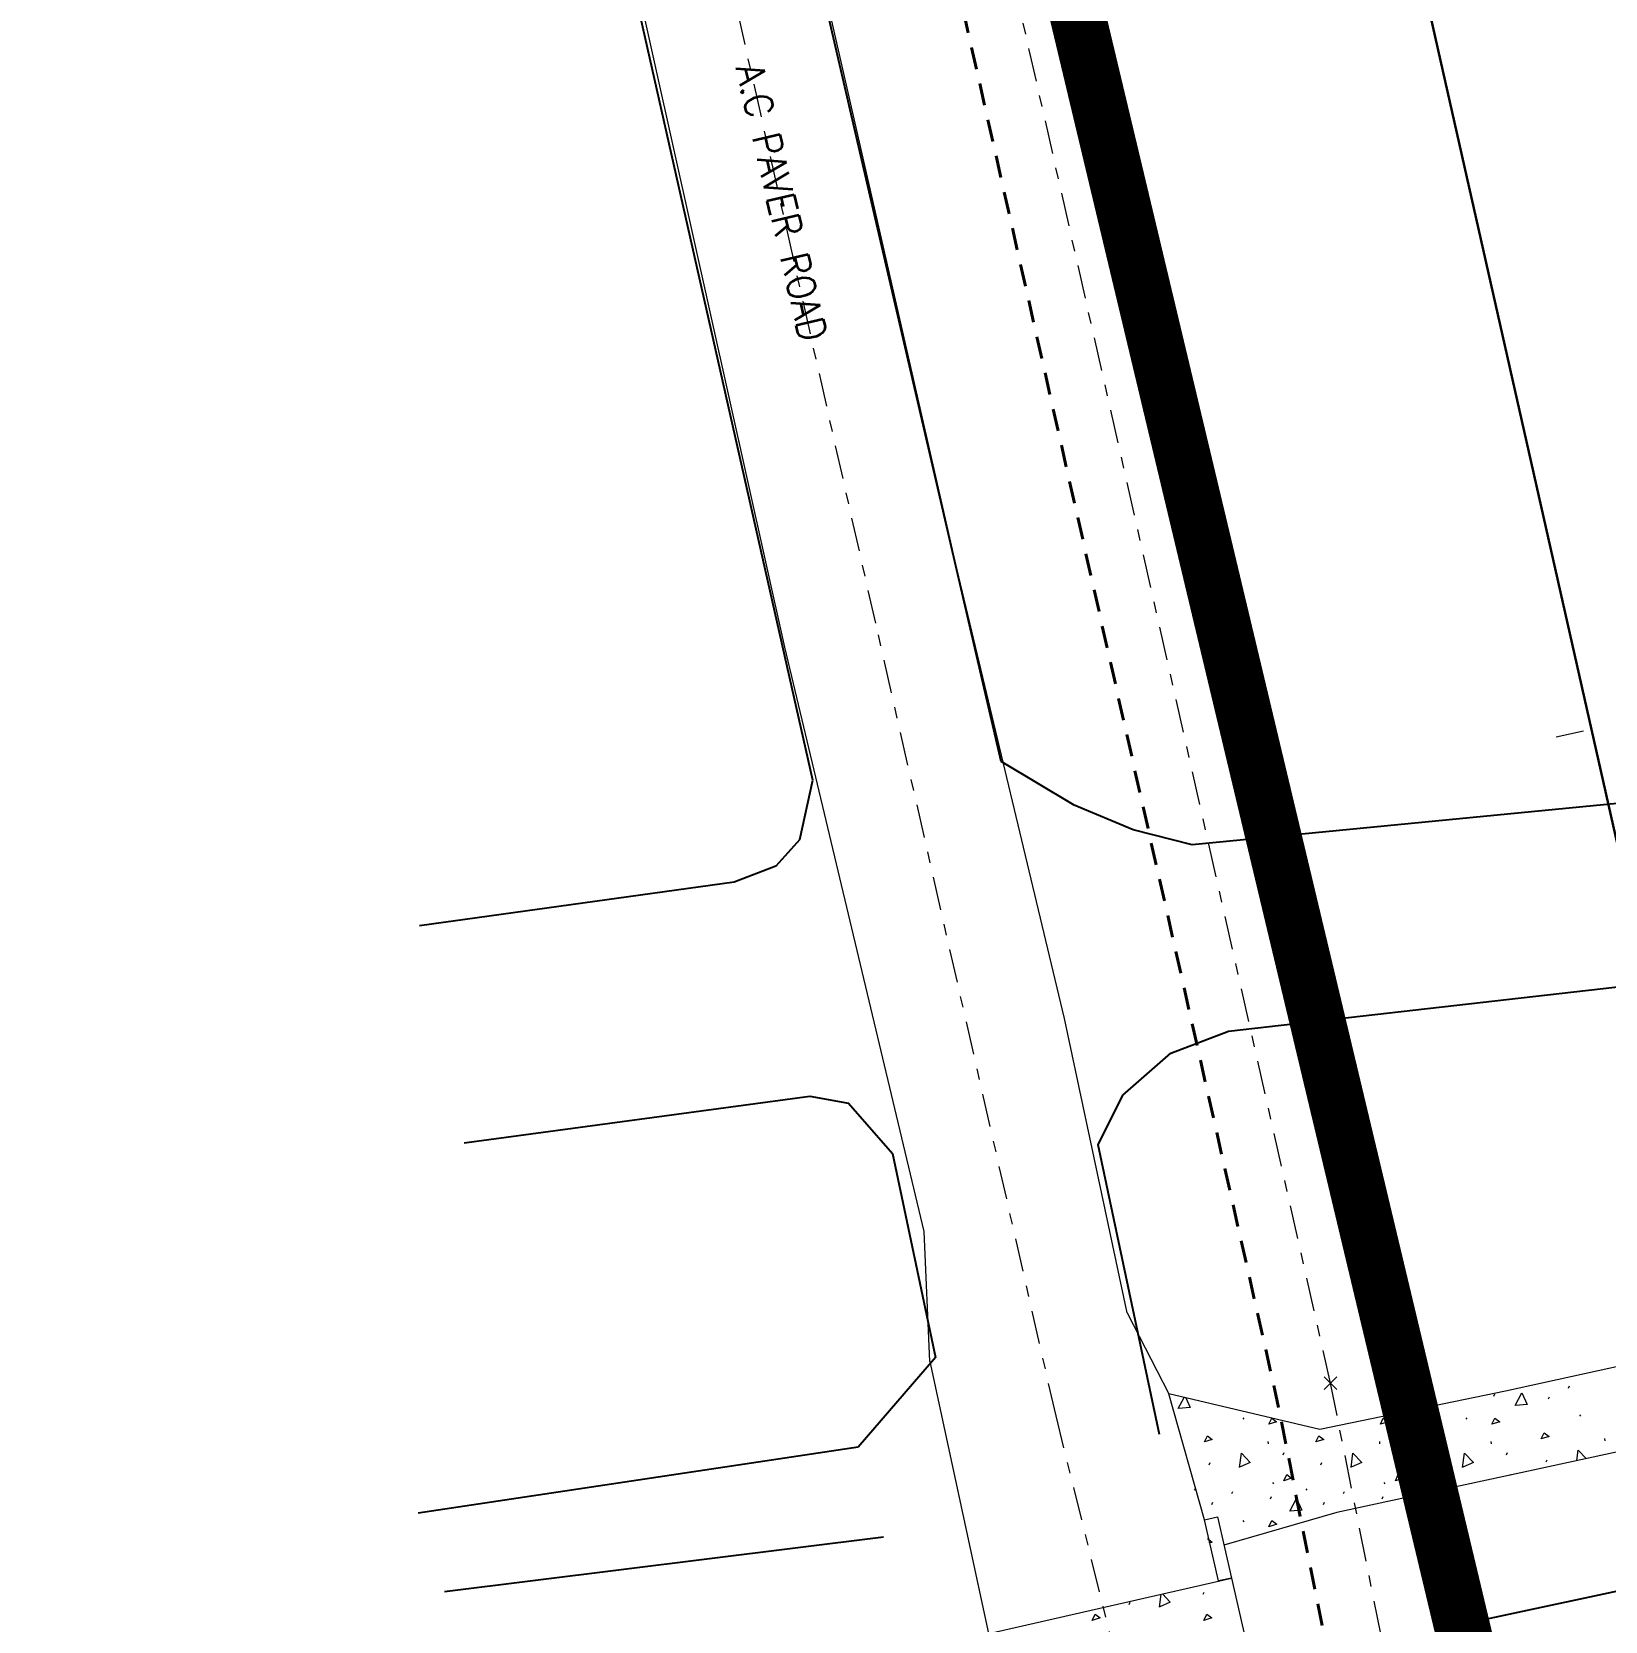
# Model space of a CAD drawing. Header units: metres. Extents: x -703672 to 3951284, y -4124475 to 4104628.
# Drawn here: x 327900.3 to 327956.7, y 4102874.4 to 4102931.3 of the extents above; entities that cross this region are included whole.
import ezdxf
from ezdxf.enums import TextEntityAlignment as Align

# ---------------------------------------------------------------- set-up
doc = ezdxf.new("R2010")
doc.units = ezdxf.units.M
doc.header["$MEASUREMENT"] = 0
doc.linetypes.add('DGN Style 2', pattern=[1.3283826688107345, 0.7970296012864407, -0.5313530675242938])
doc.linetypes.add('DGN Style 7', pattern=[2.6567653376214695, 1.195544401929661, -0.5313530675242938, 0.3985148006432204, -0.5313530675242938])
for name, color, linetype, lineweight in [('C-ALGN-STAT1', 8, 'Continuous', 0), ('C-ANNO-TEXT', 7, 'Continuous', 25), ('C-PADS-OTLN', 9, 'Continuous', 30), ('C-PROP-BASE', 2, 'CONLMT', 0), ('C-PROP-CONS(Alpha)', 7, 'DGN Style 2', 40), ('V-ANNO-PATT', 9, 'Continuous', 0), ('V-BRDG-DECK', 4, 'Continuous', 0), ('V-ROAD-ASPH', 9, 'Continuous', 0), ('V-ROAD-CNTR', 251, 'DGN Style 7', 0), ('V-SITE-WALK', 7, 'Continuous', 0)]:
    doc.layers.add(name, color=color, linetype=linetype, lineweight=lineweight)
doc.layers.add('ra', color=7, linetype='Continuous')
doc.styles.add('Style-STANDARD', font='STANDARD.shx')
doc.linetypes.add('CONLMT', pattern='A,0.10417,-0.00902625,[2,dgnlstyle-tsaec.shx,S=4.133597883597883e-05,R=0,X=0,Y=0],-0.00902625', length=0.1222225)

msp = doc.modelspace()

# ---------------------------------------------------------------- linework, layer by layer
at = {"layer": 'C-ALGN-STAT1', "transparency": 33554661, "flags": 128}
msp.add_lwpolyline([(327955.9274232123, 4102906.238167287), (327954.9515854068, 4102906.019671115)], dxfattribs=at)
at = {"layer": 'C-ANNO-TEXT', "color": 0, "lineweight": -2, "ltscale": 0.6}
msp.add_line((327952.4242552212, 4102874.426553066), (327994.9222123679, 4102883.483078642), dxfattribs=at)
at = {"layer": 'C-ANNO-TEXT', "color": 1, "lineweight": -2, "ltscale": 0.6, "const_width": 2}
msp.add_lwpolyline([(327554.8350382773, 4104380.16774108), (327275.3480059607, 4104220.406195212), (327093.3818080015, 4104047.583524398), (327001.8950954843, 4103885.810832099), (326940.431142319, 4103781.08774414), (326891.8948100628, 4103650.048591174), (326879.9189725379, 4103599.019840731), (326881.1756962286, 4103522.160821603), (327011.0294437818, 4103497.589092612), (327253.4385069069, 4103456.857713948), (327544.716564442, 4103334.973178718), (327826.9203376779, 4103396.417603671), (327953.6137947738, 4102865.62848762), (328093.7569675464, 4102751.786021037), (328281.8958965763, 4102788.880219985)], dxfattribs=at)
at = {"layer": 'C-PADS-OTLN'}
msp.add_line((327892.807925796, 4103187.297810565), (327961.2325516799, 4102884.045854605), dxfattribs=at)
at = {"layer": 'C-PROP-BASE', "linetype": 'ByBlock'}
for p, q in [((327946.6424283276, 4102883.104535928), (327947.0914411339, 4102882.655523122)), ((327947.091890147, 4102883.104535928), (327946.8671592376, 4102882.879805018)), ((327946.8671592376, 4102882.879805018), (327946.6426528345, 4102882.655298615))]:
    msp.add_line(p, q, dxfattribs=at)
at = {"layer": 'C-PROP-BASE', "color": 251, "linetype": 'DGN Style 7'}
msp.add_lwpolyline([(327967.4506528346, 4102823.902298615), (327967.6751592376, 4102824.126805018), (327963.6121592374, 4102830.352805018), (327958.8611592375, 4102839.626805018), (327952.8311592376, 4102853.060805018), (327946.8671592373, 4102882.879805018), (327924.9131592374, 4102980.004805018), (327924.1591592374, 4102984.460805018), (327902.3681592374, 4103081.552805018), (327900.2711592374, 4103091.054805018), (327878.9090014528, 4103183.859490489), (327989.1663733509, 4103211.274496494), (327959.1151733238, 4103311.444864585), (327851.1537077105, 4103492.864757852), (327788.7891318344, 4103579.957871225)], dxfattribs=at)
at = {"layer": 'C-PROP-CONS(Alpha)', "color": 9, "transparency": 33554661, "flags": 128}
msp.add_lwpolyline([(328051.3527000129, 4102748.37939936), (328033.3155557459, 4102763.759859016), (328008.635876491, 4102785.194791595), (328001.0587122234, 4102791.754994317), (327978.7635198684, 4102811.492673358), (327966.1439298082, 4102822.81362133), (327961.8799502737, 4102829.347595384), (327957.057644274, 4102838.760785415), (327950.9142166439, 4102852.447486374), (327944.9108842695, 4102882.46314165), (327922.9503158275, 4102979.617200589), (327922.1960612735, 4102984.074704956), (327896.895254712, 4103096.805002357), (327873.602682129, 4103197.996084934), (327970.2778919048, 4103222.03458913), (327945.2853782952, 4103305.343080384), (327930.2819876203, 4103330.564998057), (327883.5789010234, 4103409.045375251), (327883.5789010235, 4103409.045375251), (327870.9613363898, 4103413.475533437), (327831.8293273544, 4103476.306306486), (327799.6734495071, 4103521.613691107), (327806.6592676204, 4103526.955593927), (327784.9216440988, 4103571.617824119), (327626.2738909589, 4103555.289453546), (327612.5795421994, 4103537.316554541), (327610.912267143, 4103605.482858766), (327464.3899750119, 4103600.408329677), (327376.9287606052, 4103410.137822579), (327521.4700117525, 4103346.727226583), (327528.8281654069, 4103347.647212733), (327568.3287292437, 4103211.27215154), (327234.5934998402, 4103358.397358307), (327245.9429127203, 4103450.162797557), (327247.4057606828, 4103462.282137395), (327240.1466832621, 4103465.304146356), (327209.4846702361, 4103470.912804143), (327163.5775247305, 4103479.173001934), (327097.1773292364, 4103490.791457197), (327094.8037589096, 4103490.336329404), (327087.5669605479, 4103491.465917642), (327077.449539086, 4103494.95888159), (327074.0302851388, 4103496.139353393), (327072.3445527111, 4103496.70369043), (327040.4265800085, 4103507.290822693), (327024.6254833043, 4103509.746641063), (327005.0554566061, 4103511.621346213), (326997.3663593705, 4103513.401218432), (326987.1858611336, 4103509.176851866), (326924.9401869376, 4103516.679666858), (326868.1898380349, 4103514.452095245, -0.4874798272826256), (326842.7291952347, 4103544.504835935), (326855.8128268328, 4103607.653487044), (326872.3549334486, 4103674.829124694), (326885.7849688843, 4103716.963841686), (326897.1820855098, 4103756.392376348), (326911.8079730987, 4103792.562866542), (326942.7784593481, 4103859.495280759), (326985.0309523789, 4103937.170100313), (327038.3759761521, 4104017.339902852), (327049.9699591843, 4104031.93014326), (327093.2772874826, 4104085.216318096), (327121.0561478767, 4104115.05712215), (327147.4927338528, 4104141.109056442), (327201.0579048989, 4104189.950156559), (327247.8236230445, 4104227.241544621), (327274.2756034104, 4104246.458416275), (327310.9052788371, 4104272.189052842), (327338.7507480193, 4104290.682435896), (327394.3822770293, 4104323.718145463), (327454.7797406209, 4104356.193582261), (327554.8217139727, 4104397.588329164), (327560.1573850386, 4104391.696800068), (327629.8959608893, 4104414.015198105), (327759.0313031515, 4104448.398455133), (327757.2739255879, 4104455.165774307), (328107.0540342975, 4104542.510103815), (328119.3380608568, 4104542.510103815), (328124.6483431717, 4104536.17317302), (328129.4254646109, 4104518.549251009), (328131.921990407, 4104503.029638088), (328135.078302787, 4104500.213224401), (328154.085317786, 4104500.667789092), (328149.8985258908, 4104547.783738694), (328149.7745655841, 4104555.824714896), (328168.0966631506, 4104560.116307975), (328180.1971601305, 4104561.571233069), (328186.8764764442, 4104562.389659171), (328203.8937110046, 4104564.517264253), (328194.5649608789, 4104557.623580912), (328191.4437345657, 4104556.202444898), (328187.3603782359, 4104545.719257489), (328182.8253075863, 4104532.763466077), (328181.3393865761, 4104525.839460123), (328180.4385673145, 4104514.508980992), (328180.3416913476, 4104501.519693172), (328182.9952471908, 4104464.369911368), (328121.0450735461, 4104464.115166628), (328089.3117504606, 4104492.939601823), (327768.6929376793, 4104411.193379837), (327762.394272341, 4104435.44831491), (327630.6153729495, 4104402.081270727), (327568.961239384, 4104381.975780278), (327586.7809209799, 4104362.299684941), (327579.7950375145, 4104360.190021981), (327526.9949811692, 4104339.560635842), (327472.178603134, 4104315.449356015), (327377.0616109308, 4104262.394203749), (327337.8150383515, 4104235.453131521), (327331.8477650884, 4104234.203481648), (327216.3820695355, 4104145.337984444), (327178.5929724798, 4104112.042658567), (327136.6371358891, 4104068.619937841), (327133.1617217513, 4104062.073926368), (327081.9927725713, 4104002.304896605), (327197.9125123062, 4103949.973291562), (327165.5484697489, 4103878.060140899), (327236.1839484199, 4103839.517953459), (327385.373955234, 4103849.829860281), (327376.9496945368, 4103947.711745712), (327522.7087312953, 4103959.659207741), (327570.1209276664, 4103966.104005254), (327619.9429955619, 4103970.187781311), (327675.5802737248, 4103972.189662043), (327840.2462419602, 4103985.686872555), (327861.3262067086, 4103740.757760243), (327930.6420660896, 4103742.354851621), (327992.4427256854, 4103748.227855178), (328033.5029494578, 4103744.724846469), (328070.8848923553, 4103745.586155542), (328069.9830035489, 4103756.769478619), (328241.8330771768, 4103770.442215998), (328288.4642937218, 4103241.598537642), (328052.9743225681, 4103223.495877456), (328046.3409570817, 4103208.988679592), (328077.9633670195, 4102853.33535271), (328045.914018165, 4102815.224954779), (328124.4115326538, 4102748.37939936)], format="xyb", dxfattribs=at)
at = {"layer": 'ra'}
for p, q in [((327935.05689197, 4102905.146262097, 7.99), (327927.8207331963, 4102936.398908244, 7.93)), ((327928.3123196873, 4102904.479428741, 7.99), (327921.5990909053, 4102934.20670109, 7.89)), ((327937.6784179335, 4102903.579597288, 8.1), (327935.05689197, 4102905.146262097, 7.99)), ((327927.8453003736, 4102902.350809244, 8.07), (327928.3123196873, 4102904.479428741, 7.99)), ((327939.7972808673, 4102902.697691472, 8.08), (327937.6784179335, 4102903.579597288, 8.1)), ((327959.2087347205, 4102903.841351083, 8.08), (327941.9045121712, 4102902.165108867, 8.05)), ((327927.8453003736, 4102902.350809244, 8.07), (327926.9919337669, 4102901.394602973, 8.08)), ((327941.9045121712, 4102902.165108867, 8.05), (327939.7972808673, 4102902.697691472, 8.08)), ((327926.9919337669, 4102901.394602973, 8.08), (327925.4925622251, 4102900.824113727, 8.11)), ((327925.4925622251, 4102900.824113727, 8.11), (327914.222997771, 4102899.257560499, 8.05)), ((327943.2138908667, 4102895.486993232, 8.04), (327960.2287074762, 4102897.431401818, 8.09)), ((327941.1388988002, 4102894.703602573, 8.05), (327943.2138908667, 4102895.486993232, 8.04)), ((327939.4197160405, 4102893.196542973, 8.11), (327941.1388988002, 4102894.703602573, 8.05)), ((327938.5419640259, 4102891.416667865, 8.13), (327939.4197160405, 4102893.196542973, 8.11)), ((327915.8225391372, 4102891.494080582, 8.03), (327928.2085142521, 4102893.163099591, 8.1)), ((327928.2085142521, 4102893.163099591, 8.1), (327929.5875428605, 4102892.912945444, 8.09)), ((327929.5875428605, 4102892.912945444, 8.09), (327931.1687708807, 4102891.106178179, 8.08)), ((327931.1687708807, 4102891.106178179, 8.08), (327932.709822696, 4102883.79403292, 8.13)), ((327940.7393927147, 4102881.034989187, 8.19), (327938.5419640259, 4102891.416667865, 8.13)), ((327932.709822696, 4102883.79403292, 8.13), (327929.9385307592, 4102880.586795011, 8.2)), ((327929.9385307592, 4102880.586795011, 8.2), (327914.1660375483, 4102878.218078078, 8.41)), ((327915.1150055071, 4102875.410429095, 8.43), (327930.8509169724, 4102877.372827463, 8.16))]:
    msp.add_line(p, q, dxfattribs=at)
at = {"layer": 'V-ANNO-PATT'}
for p, q in [((327952.7119097561, 4102882.411950015, 8.2490154430824), (327952.7474845523, 4102882.491938255, 8.247098311512183)), ((327952.7119097561, 4102882.411950015, 8.2490154430824), (327952.7474845523, 4102882.491938255, 8.247098311512183)), ((327954.6794999264, 4102882.313510103, 7.960830455431349), (327954.715101135, 4102882.393398728, 7.959514506036925)), ((327954.6794999264, 4102882.313510103, 7.960830455431349), (327954.715101135, 4102882.393398728, 7.959514506036925)), ((327955.3988055968, 4102882.703154618, 7.954907207524897), (327955.4344068054, 4102882.783043242, 7.953591258130473)), ((327955.3988055968, 4102882.703154618, 7.954907207524897), (327955.4344068054, 4102882.783043242, 7.953591258130473)), ((327943.7186691724, 4102881.639563576, 8.400109760333898), (327943.7541790092, 4102881.586271411, 8.400479460948901)), ((327943.7186691724, 4102881.639563576, 8.400109760333898), (327943.7541790092, 4102881.586271411, 8.400479460948901)), ((327951.7177295606, 4102881.639563576, 8.277501008858955), (327951.7532393974, 4102881.586271411, 8.277870709473959)), ((327951.7177295606, 4102881.639563576, 8.277501008858955), (327951.7532393974, 4102881.586271411, 8.277870709473959)), ((327955.7895907686, 4102881.745291018, 7.971427287770652), (327955.825089938, 4102881.691998607, 7.972358893365573)), ((327955.7895907686, 4102881.745291018, 7.971427287770652), (327955.825089938, 4102881.691998607, 7.972358893365573)), ((327944.6164876001, 4102880.787788809, 8.400956527374298), (327944.6254075511, 4102880.707900554, 8.402189933361157)), ((327944.6164876001, 4102880.787788809, 8.400956527374298), (327944.6254075511, 4102880.707900554, 8.402189933361157)), ((327948.6160177942, 4102880.787788809, 8.339652151636827), (327948.6249377452, 4102880.707900554, 8.340885557623686)), ((327948.6160177942, 4102880.787788809, 8.339652151636827), (327948.6249377452, 4102880.707900554, 8.340885557623686)), ((327952.6155479883, 4102880.787788809, 8.278347775899356), (327952.6244679393, 4102880.707900554, 8.279581181886215)), ((327952.6155479883, 4102880.787788809, 8.278347775899356), (327952.6244679393, 4102880.707900554, 8.279581181886215)), ((327956.6872773563, 4102880.893512311, 7.986616933545882), (327956.6961761293, 4102880.813623687, 7.987973258632778)), ((327956.6872773563, 4102880.893512311, 7.986616933545882), (327956.6961761293, 4102880.813623687, 7.987973258632778)), ((327945.1702464164, 4102880.316558092, 8.400550451834185), (327945.2057212243, 4102880.396546331, 8.398634852873357)), ((327945.1702464164, 4102880.316558092, 8.400550451834185), (327945.2057212243, 4102880.396546331, 8.398634852873357)), ((327949.1697766105, 4102880.316558092, 8.339246076096714), (327949.2052514184, 4102880.396546331, 8.337330477135886)), ((327949.1697766105, 4102880.316558092, 8.339246076096714), (327949.2052514184, 4102880.396546331, 8.337330477135886)), ((327953.1693068046, 4102880.316558092, 8.277941700359243), (327953.2047816125, 4102880.396546331, 8.276026101398415)), ((327953.1693068046, 4102880.316558092, 8.277941700359243), (327953.2047816125, 4102880.396546331, 8.276026101398415)), ((327954.5906654291, 4102880.058231256, 7.998811369660658), (327954.6262666392, 4102880.138219865, 7.997493732844518)), ((327954.5906654291, 4102880.058231256, 7.998811369660658), (327954.6262666392, 4102880.138219865, 7.997493732844518)), ((327942.5203533769, 4102879.952511616, 8.447411340940732), (327942.5559281731, 4102880.032499856, 8.445494209370516)), ((327942.5203533769, 4102879.952511616, 8.447411340940732), (327942.5559281731, 4102880.032499856, 8.445494209370516)), ((327946.519883571, 4102879.952511616, 8.386106965203261), (327946.5554583672, 4102880.032499856, 8.384189833633044)), ((327946.519883571, 4102879.952511616, 8.386106965203261), (327946.5554583672, 4102880.032499856, 8.384189833633044)), ((327950.5194137651, 4102879.952511616, 8.32480258946579), (327950.5549885613, 4102880.032499856, 8.322885457895573)), ((327950.5194137651, 4102879.952511616, 8.32480258946579), (327950.5549885613, 4102880.032499856, 8.322885457895573)), ((327941.9807797495, 4102879.091578596, 8.470447370722916), (327942.0130519955, 4102879.043145317, 8.470783364077938)), ((327941.9807797495, 4102879.091578596, 8.470447370722916), (327942.0130519955, 4102879.043145317, 8.470783364077938)), ((327943.3286291298, 4102878.922663031, 8.45268467824414), (327943.3642039523, 4102879.002551285, 8.450769261077198)), ((327943.3286291298, 4102878.922663031, 8.45268467824414), (327943.3642039523, 4102879.002551285, 8.450769261077198)), ((327944.7809534596, 4102879.322404258, 8.42356780987086), (327944.8165632845, 4102879.269112094, 8.423935977876468)), ((327944.7809534596, 4102879.322404258, 8.42356780987086), (327944.8165632845, 4102879.269112094, 8.423935977876468)), ((327945.9770723528, 4102879.096437481, 8.409109287725457), (327946.0125821896, 4102879.043145317, 8.409478988340467)), ((327945.9770723528, 4102879.096437481, 8.409109287725457), (327946.0125821896, 4102879.043145317, 8.409478988340467)), ((327947.3281593239, 4102878.922663031, 8.391380302506668), (327947.3637341463, 4102879.002551285, 8.389464885339727)), ((327947.3281593239, 4102878.922663031, 8.391380302506668), (327947.3637341463, 4102879.002551285, 8.389464885339727)), ((327948.7804836537, 4102879.322404258, 8.36226343413339), (327948.8160934786, 4102879.269112094, 8.362631602139004)), ((327948.7804836537, 4102879.322404258, 8.36226343413339), (327948.8160934786, 4102879.269112094, 8.362631602139004)), ((327949.9766025469, 4102879.096437481, 8.347804911987993), (327950.0121123837, 4102879.043145317, 8.348174612602996)), ((327949.9766025469, 4102879.096437481, 8.347804911987993), (327950.0121123837, 4102879.043145317, 8.348174612602996)), ((327942.6095160188, 4102878.533020318, 8.470389767203798), (327942.6450908413, 4102878.612908573, 8.468474350036857)), ((327942.6095160188, 4102878.533020318, 8.470389767203798), (327942.6450908413, 4102878.612908573, 8.468474350036857)), ((327944.7138151703, 4102878.7371903, 8.434633658406256), (327944.7493899665, 4102878.817178539, 8.432716526836039)), ((327944.7138151703, 4102878.7371903, 8.434633658406256), (327944.7493899665, 4102878.817178539, 8.432716526836039)), ((327946.6090462129, 4102878.533020318, 8.40908539146632), (327946.6446210354, 4102878.612908573, 8.407169974299386)), ((327946.6090462129, 4102878.533020318, 8.40908539146632), (327946.6446210354, 4102878.612908573, 8.407169974299386)), ((327948.7133453644, 4102878.7371903, 8.373329282668792), (327948.7489201606, 4102878.817178539, 8.371412151098568)), ((327948.7133453644, 4102878.7371903, 8.373329282668792), (327948.7489201606, 4102878.817178539, 8.371412151098568)), ((327943.7196349749, 4102877.964803861, 8.463119224182812), (327943.7551448116, 4102877.911511696, 8.463488924797822)), ((327943.7196349749, 4102877.964803861, 8.463119224182812), (327943.7551448116, 4102877.911511696, 8.463488924797822)), ((327939.6546701145, 4102874.950365306, 8.227504754838492), (327939.6902701322, 4102875.030365295, 8.227483168511569)), ((327939.6546701145, 4102874.950365306, 8.227504754838492), (327939.6902701322, 4102875.030365295, 8.227483168511569)), ((327942.3049698028, 4102875.314465257, 8.228803866432806), (327942.3404698205, 4102875.394465245, 8.22878222394825)), ((327942.3049698028, 4102875.314465257, 8.228803866432806), (327942.3404698205, 4102875.394465245, 8.22878222394825))]:
    msp.add_line(p, q, dxfattribs=at)
at = {"layer": 'V-ANNO-PATT', "extrusion": (-0.0009071897470214601, 0.01687422405477929, 0.9998572085899626), "elevation": 68943.39799954786, "flags": 128}
msp.add_lwpolyline([(-547741.0635047955, -4078776.940782595), (-547741.3272706243, -4078777.380054114), (-547741.4910959424, -4078776.953342496), (-547741.0723919575, -4078776.940304738)], dxfattribs=at)
msp.add_lwpolyline([(-547741.0635047955, -4078776.940782595), (-547741.3272706243, -4078777.380054114), (-547741.4910959424, -4078776.953342496), (-547741.0723919575, -4078776.940304738)], dxfattribs=at)
at = {"layer": 'V-ANNO-PATT', "extrusion": (0.0104438219517887, 0.01972965252476775, 0.9997508026474854), "elevation": 84381.82503917767, "flags": 128}
msp.add_lwpolyline([(1629664.676390836, -3778658.328407866), (1629664.676390836, -3778658.779969424)], dxfattribs=at)
msp.add_lwpolyline([(1629664.676390836, -3778658.328407866), (1629664.676390836, -3778658.779969424)], dxfattribs=at)
at = {"layer": 'V-ANNO-PATT', "extrusion": (0.01532384092796496, 0.01714604664314408, 0.9997355615280101), "elevation": 75381.95522991648, "flags": 128}
msp.add_lwpolyline([(2489541.674441758, -3276841.33920415), (2489541.324839703, -3276841.182646178), (2489541.612363586, -3276840.877993874)], dxfattribs=at)
msp.add_lwpolyline([(2489541.674441758, -3276841.33920415), (2489541.324839703, -3276841.182646178), (2489541.612363586, -3276840.877993874)], dxfattribs=at)
at = {"layer": 'V-ANNO-PATT', "extrusion": (0.00954907653790803, 0.01991543933594088, 0.9997560654546337), "elevation": 84850.64210197669, "flags": 128}
msp.add_lwpolyline([(1478174.321593657, -3840440.676739452), (1478174.321593657, -3840440.919839706)], dxfattribs=at)
msp.add_lwpolyline([(1478174.321593657, -3840440.676739452), (1478174.321593657, -3840440.919839706)], dxfattribs=at)
at = {"layer": 'V-ANNO-PATT', "extrusion": (0.01532384092241599, 0.01714604667308673, 0.9997355615275816), "elevation": 75381.95535094771, "flags": 128}
msp.add_lwpolyline([(2489538.887155589, -3276842.854926618), (2489538.673568994, -3276842.87333347), (2489538.82619086, -3276842.617785399)], dxfattribs=at)
msp.add_lwpolyline([(2489538.887155589, -3276842.854926618), (2489538.673568994, -3276842.87333347), (2489538.82619086, -3276842.617785399)], dxfattribs=at)
at = {"layer": 'V-ANNO-PATT', "extrusion": (0.01532384093282468, 0.01714604663981495, 0.9997355615279928), "flags": 128}
for points, elevation in [([(2489535.848342354, -3276845.280441066), (2489535.916900658, -3276845.516927871), (2489535.695720488, -3276845.535989135), (2489535.848342354, -3276845.280441066)], 75381.95521785108), ([(2489535.848342354, -3276845.280441066), (2489535.916900658, -3276845.516927871), (2489535.695720488, -3276845.535989135), (2489535.848342354, -3276845.280441066)], 75381.95521785108), ([(2489532.866227431, -3276847.946335021), (2489532.934785735, -3276848.182821827), (2489532.713605563, -3276848.201883091), (2489532.866227431, -3276847.946335021)], 75381.9552178511), ([(2489532.866227431, -3276847.946335021), (2489532.934785735, -3276848.182821827), (2489532.713605563, -3276848.201883091), (2489532.866227431, -3276847.946335021)], 75381.9552178511), ([(2489536.380967264, -3276839.874505366), (2489536.44952557, -3276840.11099217), (2489536.228345398, -3276840.130053435), (2489536.380967264, -3276839.874505366)], 75381.95521785112), ([(2489536.380967264, -3276839.874505366), (2489536.44952557, -3276840.11099217), (2489536.228345398, -3276840.130053435), (2489536.380967264, -3276839.874505366)], 75381.95521785112)]:
    msp.add_lwpolyline(points, dxfattribs=dict(at, elevation=elevation))
at = {"layer": 'V-ANNO-PATT', "extrusion": (0.01532384093403341, 0.01714604663595119, 0.9997355615280406), "flags": 128}
for points, elevation in [([(2489540.12788469, -3276840.603288432), (2489540.196442994, -3276840.839775239), (2489539.975262823, -3276840.858836504), (2489540.12788469, -3276840.603288432)], 75381.95520239504), ([(2489540.12788469, -3276840.603288432), (2489540.196442994, -3276840.839775239), (2489539.975262823, -3276840.858836504), (2489540.12788469, -3276840.603288432)], 75381.95520239504), ([(2489537.145769766, -3276843.269182389), (2489537.214328071, -3276843.505669195), (2489536.993147898, -3276843.524730458), (2489537.145769766, -3276843.269182389)], 75381.95520239501), ([(2489537.145769766, -3276843.269182389), (2489537.214328071, -3276843.505669195), (2489536.993147898, -3276843.524730458), (2489537.145769766, -3276843.269182389)], 75381.95520239501), ([(2489534.163654841, -3276845.935076344), (2489534.232213147, -3276846.17156315), (2489534.011032976, -3276846.190624414), (2489534.163654841, -3276845.935076344)], 75381.95520239504), ([(2489534.163654841, -3276845.935076344), (2489534.232213147, -3276846.17156315), (2489534.011032976, -3276846.190624414), (2489534.163654841, -3276845.935076344)], 75381.95520239504)]:
    msp.add_lwpolyline(points, dxfattribs=dict(at, elevation=elevation))
at = {"layer": 'V-ANNO-PATT', "extrusion": (-0.0009071897479370772, 0.01687422409148492, 0.9998572085893425), "elevation": 68943.3981498465, "flags": 128}
msp.add_lwpolyline([(-547741.931977946, -4078775.698077976), (-547742.0502439447, -4078775.914039554), (-547742.2204359929, -4078775.771495993), (-547741.931977946, -4078775.698077976)], dxfattribs=at)
msp.add_lwpolyline([(-547741.931977946, -4078775.698077976), (-547742.0502439447, -4078775.914039554), (-547742.2204359929, -4078775.771495993), (-547741.931977946, -4078775.698077976)], dxfattribs=at)
at = {"layer": 'V-ANNO-PATT', "extrusion": (0.01532384093348842, 0.01714604663420282, 0.9997355615280789), "flags": 128}
for points, elevation in [([(2489538.582702756, -3276840.7594645), (2489538.868452832, -3276841.184740063), (2489538.412504801, -3276841.151846997), (2489538.578514289, -3276840.767232814)], 75381.95519504289), ([(2489538.582702756, -3276840.7594645), (2489538.868452832, -3276841.184740063), (2489538.412504801, -3276841.151846997), (2489538.578514289, -3276840.767232814)], 75381.95519504289), ([(2489535.600587834, -3276843.425358456), (2489535.886337907, -3276843.850634018), (2489535.430389877, -3276843.817740954), (2489535.596399366, -3276843.433126769)], 75381.95519504293), ([(2489535.600587834, -3276843.425358456), (2489535.886337907, -3276843.850634018), (2489535.430389877, -3276843.817740954), (2489535.596399366, -3276843.433126769)], 75381.95519504293), ([(2489532.618472911, -3276846.091252411), (2489532.904222983, -3276846.516527974), (2489532.448274954, -3276846.483634909), (2489532.614284442, -3276846.099020726)], 75381.95519504296), ([(2489532.618472911, -3276846.091252411), (2489532.904222983, -3276846.516527974), (2489532.448274954, -3276846.483634909), (2489532.614284442, -3276846.099020726)], 75381.95519504296)]:
    msp.add_lwpolyline(points, dxfattribs=dict(at, elevation=elevation))
at = {"layer": 'V-ANNO-PATT', "extrusion": (-0.0009071897382095793, 0.01687422407781027, 0.999857208589582), "elevation": 68943.39809693123, "flags": 128}
msp.add_lwpolyline([(-547743.1614306307, -4078774.85432085), (-547743.2327031733, -4078775.221827671), (-547743.5041882438, -4078774.90952464)], dxfattribs=at)
msp.add_lwpolyline([(-547743.1614306307, -4078774.85432085), (-547743.2327031733, -4078775.221827671), (-547743.5041882438, -4078774.90952464)], dxfattribs=at)
at = {"layer": 'V-ANNO-PATT', "extrusion": (0.01532384093527633, 0.01714604663760895, 0.999735561527993), "flags": 128}
for points, elevation in [([(2489537.081393217, -3276841.462414459), (2489537.149876969, -3276841.698967912), (2489536.928696797, -3276841.718029175), (2489537.081393217, -3276841.462414459)], 75381.95520960425), ([(2489537.081393217, -3276841.462414459), (2489537.149876969, -3276841.698967912), (2489536.928696797, -3276841.718029175), (2489537.081393217, -3276841.462414459)], 75381.95520960425), ([(2489534.099278293, -3276844.128308414), (2489534.167762046, -3276844.364861869), (2489533.946581874, -3276844.383923133), (2489534.099278293, -3276844.128308414)], 75381.95520960416), ([(2489534.099278293, -3276844.128308414), (2489534.167762046, -3276844.364861869), (2489533.946581874, -3276844.383923133), (2489534.099278293, -3276844.128308414)], 75381.95520960416)]:
    msp.add_lwpolyline(points, dxfattribs=dict(at, elevation=elevation))
at = {"layer": 'V-ANNO-PATT', "extrusion": (0.01532384109569163, 0.01714604660457416, 0.9997355615261007), "elevation": 75381.95512667506, "flags": 128}
msp.add_lwpolyline([(2489531.199631699, -3276846.994000593), (2489531.205833238, -3276847.015421663), (2489531.182582769, -3276847.017425383)], dxfattribs=at)
msp.add_lwpolyline([(2489531.199631699, -3276846.994000593), (2489531.205833238, -3276847.015421663), (2489531.182582769, -3276847.017425383)], dxfattribs=at)
at = {"layer": 'V-ANNO-PATT', "extrusion": (0.01532384092729871, 0.01714604665426723, 0.9997355615278295), "elevation": 75381.95527533493, "flags": 128}
msp.add_lwpolyline([(2489536.186266548, -3276840.798769874), (2489536.309267954, -3276841.296165627), (2489535.89210746, -3276841.109353794), (2489536.179631342, -3276840.804701488)], dxfattribs=at)
msp.add_lwpolyline([(2489536.186266548, -3276840.798769874), (2489536.309267954, -3276841.296165627), (2489535.89210746, -3276841.109353794), (2489536.179631342, -3276840.804701488)], dxfattribs=at)
at = {"layer": 'V-ANNO-PATT', "extrusion": (0.01532384094978093, 0.01714604662023042, 0.9997355615280686), "elevation": 75381.95514305885, "flags": 128}
msp.add_lwpolyline([(2489537.747571895, -3276838.097548509), (2489537.528939584, -3276838.116390198), (2489537.598581176, -3276837.999783222)], dxfattribs=at)
msp.add_lwpolyline([(2489537.747571895, -3276838.097548509), (2489537.528939584, -3276838.116390198), (2489537.598581176, -3276837.999783222)], dxfattribs=at)
at = {"layer": 'V-ANNO-PATT', "extrusion": (6.013316548017247e-05, 0.0004334874707345027, 0.9999999042363031), "elevation": 1806.493118074404, "flags": 128}
msp.add_lwpolyline([(327940.7339822153, 4102874.460961625), (327940.7984827827, 4102874.925932739)], dxfattribs=at)
msp.add_lwpolyline([(327940.7339822153, 4102874.460961625), (327940.7984827827, 4102874.925932739)], dxfattribs=at)
at = {"layer": 'V-ANNO-PATT', "extrusion": (-0.0005615761508078968, 0.0005197305900505039, 0.9999997072561276), "elevation": 1956.454032236168, "flags": 128}
msp.add_lwpolyline([(327940.7910260315, 4102874.869656292), (327941.0763796683, 4102874.574970334), (327940.696279668, 4102874.398870333)], dxfattribs=at)
msp.add_lwpolyline([(327940.7910260315, 4102874.869656292), (327941.0763796683, 4102874.574970334), (327940.696279668, 4102874.398870333)], dxfattribs=at)
at = {"layer": 'V-ANNO-PATT', "extrusion": (-0.0005615761501972026, 0.0005197305904088187, 0.9999997072561277), "flags": 128}
for points, elevation in [([(327938.2755796679, 4102873.919370334), (327938.3821796681, 4102874.141370335), (327938.5597796682, 4102874.008170334), (327938.2755796679, 4102873.919370334)], 1956.45403390656), ([(327938.2755796679, 4102873.919370334), (327938.3821796681, 4102874.141370335), (327938.5597796682, 4102874.008170334), (327938.2755796679, 4102873.919370334)], 1956.45403390656), ([(327942.2755796679, 4102873.919370334), (327942.382179668, 4102874.141370335), (327942.5597796682, 4102874.008170334), (327942.2755796679, 4102873.919370334)], 1956.454033906559), ([(327942.2755796679, 4102873.919370334), (327942.382179668, 4102874.141370335), (327942.5597796682, 4102874.008170334), (327942.2755796679, 4102873.919370334)], 1956.454033906559)]:
    msp.add_lwpolyline(points, dxfattribs=dict(at, elevation=elevation))
at = {"layer": 'V-BRDG-DECK', "linetype": 'Continuous'}
msp.add_3dface([(327943.3155914076, 4102875.898908937, 8.229067654242371), (327947.4987635117, 4102857.606479282, 8.24092396264188), (327938.3855427468, 4102855.522435804, 8.236889335171881), (327934.2023706427, 4102873.814865459, 8.225033026772365)], dxfattribs=at)
msp.add_3dface([(327943.3155914076, 4102875.898908937, 8.229067654242371), (327947.4987635117, 4102857.606479282, 8.24092396264188), (327938.3855427468, 4102855.522435804, 8.236889335171881), (327934.2023706427, 4102873.814865459, 8.225033026772365)], dxfattribs=at)
at = {"layer": 'V-ROAD-ASPH'}
for p, q in [((327939.5781066223, 4102885.400711619, 8.185013301944608), (327941.0675565382, 4102882.491938255, 8.150485336298885)), ((327939.5781066223, 4102885.400711619, 8.185013301944608), (327941.0675565382, 4102882.491938255, 8.150485336298885)), ((327932.504126502, 4102883.649732282, 8.099231097701256), (327934.6071746881, 4102873.907437477, 8.099231097701256)), ((327932.504126502, 4102883.649732282, 8.099231097701256), (327934.6071746881, 4102873.907437477, 8.099231097701256))]:
    msp.add_line(p, q, dxfattribs=at)
for points in [[(327932.504126502, 4102883.649732282, 8.099231097701256), (327932.3056133127, 4102888.314602171, 8.132443164852539), (327927.3122603071, 4102909.244528196, 7.945265728932824), (327921.9834774385, 4102933.17198017, 7.905463652837682), (327917.4469248273, 4102953.062505207, 7.866618924244335), (327912.6359781365, 4102973.664697805, 7.820477383436007), (327907.8310733074, 4102995.460669236, 7.783331850319698), (327903.0782257991, 4103016.382484593, 7.757914078586154), (327898.8207803437, 4103034.711334459, 7.743964015128689), (327894.0504449633, 4103057.069825611, 7.695078443540126), (327888.4658806755, 4103079.882626889, 7.676791244142954), (327883.5053390836, 4103102.037870688, 7.634418343453255), (327878.2488072613, 4103125.104910365, 7.637094904681788), (327873.6014585992, 4103145.659328118, 7.623648428333411), (327869.2296996524, 4103164.464639271, 7.601165058260662)], [(327932.504126502, 4102883.649732282, 8.099231097701256), (327932.3056133127, 4102888.314602171, 8.132443164852539), (327927.3122603071, 4102909.244528196, 7.945265728932824), (327921.9834774385, 4102933.17198017, 7.905463652837682), (327917.4469248273, 4102953.062505207, 7.866618924244335), (327912.6359781365, 4102973.664697805, 7.820477383436007), (327907.8310733074, 4102995.460669236, 7.783331850319698), (327903.0782257991, 4103016.382484593, 7.757914078586154), (327898.8207803437, 4103034.711334459, 7.743964015128689), (327894.0504449633, 4103057.069825611, 7.695078443540126), (327888.4658806755, 4103079.882626889, 7.676791244142954), (327883.5053390836, 4103102.037870688, 7.634418343453255), (327878.2488072613, 4103125.104910365, 7.637094904681788), (327873.6014585992, 4103145.659328118, 7.623648428333411), (327869.2296996524, 4103164.464639271, 7.601165058260662)], [(327939.5781066223, 4102885.400711619, 8.185013301944608), (327937.3302494464, 4102895.944215488, 8.080574376206897), (327933.4733310509, 4102912.058262375, 7.898149673397853), (327928.3799547329, 4102934.361953209, 7.922952085190353), (327924.0130871094, 4102952.958164055, 7.876972311181198), (327919.078873619, 4102974.870591179, 7.823368227183643), (327914.3011819007, 4102996.456030949, 7.791853316920971), (327909.2733058785, 4103017.942908457, 7.767228329717241), (327904.9977957913, 4103036.670899601, 7.755337212261153), (327899.8057090975, 4103059.202021138, 7.787688604399094), (327894.2665138562, 4103083.945879714, 7.669842171696381), (327896.1542252793, 4103086.569941897, 7.449533784567556)], [(327939.5781066223, 4102885.400711619, 8.185013301944608), (327937.3302494464, 4102895.944215488, 8.080574376206897), (327933.4733310509, 4102912.058262375, 7.898149673397853), (327928.3799547329, 4102934.361953209, 7.922952085190353), (327924.0130871094, 4102952.958164055, 7.876972311181198), (327919.078873619, 4102974.870591179, 7.823368227183643), (327914.3011819007, 4102996.456030949, 7.791853316920971), (327909.2733058785, 4103017.942908457, 7.767228329717241), (327904.9977957913, 4103036.670899601, 7.755337212261153), (327899.8057090975, 4103059.202021138, 7.787688604399094), (327894.2665138562, 4103083.945879714, 7.669842171696381), (327896.1542252793, 4103086.569941897, 7.449533784567556)]]:
    msp.add_polyline3d(points, dxfattribs=at)
at = {"layer": 'V-ROAD-CNTR'}
msp.add_polyline3d([(327945.604629425, 4102847.030157773, 8.184992355451215), (327937.0300832437, 4102881.706311773, 8.222056208079579), (327930.5656685854, 4102910.105094082, 8.044693102477382), (327925.2676302326, 4102933.56629945, 7.969941923544212), (327920.588980309, 4102954.201473807, 7.947410547209785), (327916.0543836799, 4102973.849783355, 7.918724199723314), (327910.6347243993, 4102997.653534915, 7.856598532377845), (327906.163861295, 4103017.296335021, 7.868063804220732), (327902.036051864, 4103035.470072374, 7.810621828808863), (327896.8688509801, 4103058.195416034, 7.805650901251894), (327890.3018347306, 4103087.185376224, 7.7469501361456), (327884.8695175027, 4103110.432674819, 7.716535758426502), (327877.7133435611, 4103142.101653986, 7.681311089897164), (327872.3867415132, 4103165.236738279, 7.66571035049413)], dxfattribs=at)
msp.add_polyline3d([(327945.604629425, 4102847.030157773, 8.184992355451215), (327937.0300832437, 4102881.706311773, 8.222056208079579), (327930.5656685854, 4102910.105094082, 8.044693102477382), (327925.2676302326, 4102933.56629945, 7.969941923544212), (327920.588980309, 4102954.201473807, 7.947410547209785), (327916.0543836799, 4102973.849783355, 7.918724199723314), (327910.6347243993, 4102997.653534915, 7.856598532377845), (327906.163861295, 4103017.296335021, 7.868063804220732), (327902.036051864, 4103035.470072374, 7.810621828808863), (327896.8688509801, 4103058.195416034, 7.805650901251894), (327890.3018347306, 4103087.185376224, 7.7469501361456), (327884.8695175027, 4103110.432674819, 7.716535758426502), (327877.7133435611, 4103142.101653986, 7.681311089897164), (327872.3867415132, 4103165.236738279, 7.66571035049413)], dxfattribs=at)
at = {"layer": 'V-SITE-WALK', "linetype": 'Continuous'}
msp.add_line((327942.3548211858, 4102877.983864814, 8.237955478850012), (327941.0675565382, 4102882.491938255, 8.150485336298885), dxfattribs=at)
msp.add_line((327942.3548211858, 4102877.983864814, 8.237955478850012), (327941.0675565382, 4102882.491938255, 8.150485336298885), dxfattribs=at)
for points in [[(328146.4323355747, 4102926.042196203, 7.796243261100379), (328131.1315781989, 4102922.490824394, 7.733442410217407), (328114.8281826077, 4102918.665807362, 7.765071429481367), (328097.7348315724, 4102914.925815814, 7.884389230803443), (328071.1537944279, 4102908.952343032, 7.74413249342264), (328049.2455775205, 4102904.076277772, 7.713288664693231), (328012.3554886254, 4102895.658324156, 7.83576176691659), (327995.1686299507, 4102891.810194106, 7.885406914884115), (327953.138404912, 4102882.597669639, 7.955564138226933), (327946.4767890488, 4102881.216956096, 8.117900654704137), (327941.0675565382, 4102882.491938255, 8.150485336298885)], [(328144.341918643, 4102922.42689918, 7.749058007197846), (328132.0291139545, 4102919.863758978, 7.712961161174633), (328115.7646769483, 4102916.143075315, 7.766018316306237), (328097.7817181023, 4102911.975933916, 7.865072298516459), (328070.7326149704, 4102905.970216839, 7.719098240623779), (328050.9080023192, 4102901.469469678, 7.712735837310937), (328013.2113137987, 4102892.976377413, 7.834911796631879), (327995.6617668949, 4102888.945812167, 7.890589492157382), (327974.5333118337, 4102884.184645232, 7.871219229895935), (327974.5333118337, 4102884.184645232, 7.871219229895935), (327953.6859483543, 4102879.668908208, 8.00548856944684), (327947.0856460315, 4102878.246169053, 8.068132679774202), (327943.0475362369, 4102877.071075431, 8.233187684899605)], [(328081.6338684427, 4102911.307497067, 7.799431351056818), (328071.1537944279, 4102908.952343032, 7.74413249342264), (328049.2455775205, 4102904.076277772, 7.713288664693231), (328012.3554886254, 4102895.658324156, 7.83576176691659), (327995.1686299507, 4102891.810194106, 7.885406914884115), (327953.138404912, 4102882.597669639, 7.955564138226933), (327946.4767890488, 4102881.216956096, 8.117900654704137), (327941.0675565382, 4102882.491938255, 8.150485336298885)], [(328083.0561397844, 4102908.706411199, 7.785603770062707), (328070.7326149704, 4102905.970216839, 7.719098240623779), (328050.9080023192, 4102901.469469678, 7.712735837310937), (328013.2113137987, 4102892.976377413, 7.834911796631879), (327995.6617668949, 4102888.945812167, 7.890589492157382), (327974.5333118337, 4102884.184645232, 7.871219229895935), (327974.5333118337, 4102884.184645232, 7.871219229895935), (327953.6859483543, 4102879.668908208, 8.00548856944684), (327947.0856460315, 4102878.246169053, 8.068132679774202), (327943.0475362369, 4102877.071075431, 8.233187684899605)]]:
    msp.add_polyline3d(points, dxfattribs=at)
msp.add_3dface([(327943.3155914073, 4102875.898908937, 8.229067654246094), (327942.8556684558, 4102875.793732133, 8.237955478847027), (327942.3548211858, 4102877.983864814, 8.237955478850012), (327942.8147441373, 4102878.089041617, 8.229067654249071)], dxfattribs=at)
msp.add_3dface([(327943.3155914073, 4102875.898908937, 8.229067654246094), (327942.8556684558, 4102875.793732133, 8.237955478847027), (327942.3548211858, 4102877.983864814, 8.237955478850012), (327942.8147441373, 4102878.089041617, 8.229067654249071)], dxfattribs=at)

# ---------------------------------------------------------------- texts
at = {"layer": 'V-ANNO-PATT', "style": 'Style-STANDARD'}
msp.add_text('A.C PAVER ROAD', height=1, rotation=283.2307115709687, dxfattribs=at).set_placement((327926.0312032791, 4102930.120915423, 7.948920872103628), align=Align.MIDDLE_LEFT)
msp.add_text('A.C PAVER ROAD', height=1, rotation=283.2307115709687, dxfattribs=at).set_placement((327926.0312032791, 4102930.120915423, 7.948920872103628), align=Align.MIDDLE_LEFT)

doc.saveas('drawing.dxf')
